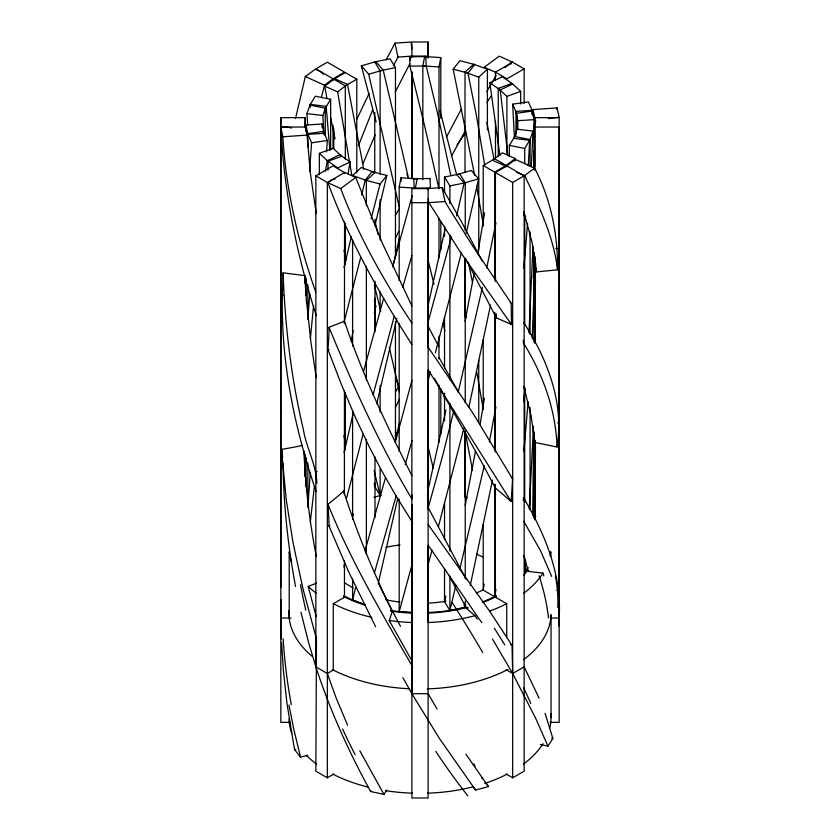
<?xml version="1.0" encoding="UTF-8"?>
<svg xmlns="http://www.w3.org/2000/svg" width="840" height="840" viewBox="0 0 840 840"><rect width="100%" height="100%" fill="white"/><g stroke="black" fill="none" stroke-linecap="round" stroke-linejoin="round"><path stroke-width="1.26" d="M281.421 638.894L280.833 618.041L280.833 117.653L305.214 117.653L305.214 128.006M304.952 453.978L304.962 475.398M304.994 283.07L304.994 275.635L283.132 272.853A230.927 188.548 0 0 1 283.017 279.699C278.733 351.519 292.877 423.57 316.103 491.348M305.288 476.364L305.308 455.899M333.007 148.543L333.039 125.297M344.4 494.655L344.431 390.611M344.442 323.715L344.568 221.634M411.852 177.418L411.873 71.568M411.873 49.203L411.106 42.032L394.979 43.166L386.137 59.85M482.108 260.862L461.475 221.771L442.05 187.551L428.127 188.612L428.127 798L411.873 798L411.873 504.483M428.138 546.462L428.127 622.503A131.04 75.653 0 0 0 475.031 615.657L477.194 619.154M428.127 545.16L481.719 622.639M428.138 509.502L428.148 370.776M428.148 339.801L428.117 201.506M428.127 58.055L428.127 42L411.873 42L411.873 57.529M495.264 484.817L495.421 597.177L506.73 603.708L506.741 637.182M495.285 452.015L495.348 314.233M495.369 281.431L495.421 172.526L505.449 166.845L515.456 159.453L534.67 168.116C550.946 199.637 558.012 234.644 557.498 269.84L536.172 271.929L535.626 263.004M512.663 777.788L524.149 771.151L524.149 175.844L512.663 182.48L512.663 777.788L506.195 774.05M524.139 103.446L524.149 68.849L512.663 62.213L495.421 72.167L484.26 67.232L499.275 56.144L512.085 61.919L510.825 64.134M548.363 118.618L559.115 117.212L557.141 107.898L532.938 109.61L534.786 117.653L559.167 117.653L559.041 625.811M550.179 618.041L559.167 618.041L559.167 127.04L534.786 127.04L534.786 170.531M304.994 275.635L304.92 282.723M428.127 189.578L428.127 188.612L411.873 188.612L411.873 693.693L439.645 738.812L475.556 790.03L488.46 786.618L465.875 754.173M428.148 339.108L428.148 337.323L428.127 347.151L473.277 413.721L512.589 478.916L511.182 501.512L495.338 487.914L480.774 460.53L434.395 378.262M534.954 517.933L535.49 446.46M344.442 323.022L344.442 321.237L328.976 327.306A226.8 130.946 -60 0 1 328.85 335.58L328.01 349.681L341.502 384.741L355.698 418.11L368.959 446.24L381.024 469.518L395.903 495.726L411.873 521.43M280.959 624.236L280.98 599.54M280.833 608.654L280.949 601.745M280.98 410.77L280.991 414.351M305.214 117.653L305.078 125.769L307.062 135.083L310.286 172.526L316.27 213.602M534.786 127.04L534.786 117.653L534.849 166.74M495.443 484.838L495.421 485.867A85.533 46.399 62.8 0 1 495.338 487.914M559.167 608.654L558.989 613.914M302.484 445.358A186.491 152.271 0 0 1 295.596 446.88L281.757 449.39L282.198 457.118L286.23 499.622L293.002 542.619L303.03 589.092L316.47 638.809L315.851 771.151L327.338 777.788L333.806 774.05M533.484 426.143L529.274 509.082M533.001 246.278L528.969 332.84M532.728 515.256L533.694 431.959M442.05 187.551L445.022 201.516L449.747 209.465L473.109 246.687L511.193 303.188L511.476 324.544L496.356 317.846L466.914 261.072M523.813 386.495L531.09 415.643L534.786 442.449L557.036 447.006C564.344 402.959 547.438 359.173 523.708 322.581M533.053 131.093L529.746 140.28L513.839 138.369L517.135 129.181L533.053 131.093L531.269 166.824M532.256 338.887L533.799 294.619L534.03 252.483M529.746 140.28L528.255 165.732M307.881 507.549L310.264 472.406M307.493 135.965L307.639 133.686L323.411 131.418L327.348 140.522L326.519 151.883M307.85 319.379L309.719 294.305M323.264 133.686L323.411 131.418M309.561 171.108L311.577 142.79L307.639 133.686M525.63 560.626L524.706 573.122L528.056 567.588M527.583 223.44L523.793 268.349M310.338 338.793L313.572 305.97M528.15 401.709L523.835 451.594M523.278 500.346L523.499 497.7C545.181 534.019 561.876 574.97 559.167 618.041L558.579 607.541M525.01 388.038L523.73 401.772M310.275 522.144L314.412 486.549M533.82 483.567L534.986 466.956L535.048 440.8M523.772 215.471L524.181 211.649M535.353 446.586L533.904 457.59M532.938 109.61L532.35 114.23M535.374 305.046L533.862 315.42M533.883 129.276L534.786 121.527L535.92 121.275M556.899 109.788L557.141 107.898M514.931 161.018L515.288 158.54L502.383 152.838L492.503 160.293L505.407 165.995L515.288 158.54M484.418 398.129L480.102 424.358M484.606 212.877L477.697 253.911M343.969 567.115L344.536 563.64M495.905 589.501L494.697 596.757L483.21 590.121L484.197 584.115M325.385 171.286L327.296 160.703L339.791 154.707L350.175 161.931L348.022 173.68M495.925 406.949L489.353 441.903M475.44 451.206L465.203 505.491M351.173 341.25L353.189 330.362M474.264 273.063L465.014 321.163M352.863 516.442L353.315 514.048M495.233 280.644L495.695 278.197M495.947 222.789L486.696 268.044M399.189 187.089L401.006 177.765L417.155 178.815L415.338 188.139L399.189 187.089L399.189 280.613M422.846 179.624L422.846 65.877L424.662 56.553L440.811 57.603L440.811 118.261M438.995 188.255L438.995 66.927L440.811 57.603M492.524 480.05L470.264 585.449M490.539 305.088L468.878 407.221M295.533 118.503L305.33 76.577L315.336 69.184L320.303 71.421L323.484 74.225M456.603 215.996L464.153 183.067L456.803 174.689L471.303 170.457L478.643 178.826L466.179 233.341M445.253 228.281L428.106 305.393M484.334 465.665L459.774 569.079M445.935 410.036L427.875 490.655M392.805 266.952L399.462 237.846M482.402 287.427L458.189 392.312M374.934 225.509L386.841 175.497L372.057 171.602L365.306 180.128L361.599 195.037M344.075 452.466L353.441 412.367M397.74 498.372L378.409 582.614M465.78 605.136L465.245 607.446L449.904 610.544L444.538 601.692L445.851 595.99M396.806 318.57L376.74 403.767M344.032 267.498L351.414 236.471M394.853 441.977L399.431 422.867M344.211 321.384L360.507 258.258M365.201 604.695L352.59 600.117L355.499 588.032M453.852 410.77L442.774 455.259L428.253 507.717M455.879 585.239L449.904 610.544L449.904 576.419M463.953 428.022L438.386 526.691M321.353 97.587L324.544 85.239L333.092 78.802L344.579 72.167L327.338 62.213L315.851 68.849L333.092 78.802L333.092 80.252M461.528 252.273L435.382 352.832M386.841 175.497L380.079 184.034L371.091 218.862M346.406 498.813L363.132 434.091M373.118 394.706L394.223 316.375M451.385 236.943L428.337 321.017M363.416 371.973L383.67 298.032M412.136 195.878L392.731 266.406M428.085 380.709L430.406 371.837M411.611 612.549L399.189 611.74L412.094 564.312M374.315 573.352L396.133 495.989M365.117 550.62L385.518 477.477M411.884 380.499L395.451 441.788M428.106 564.669L432.012 550.221M412.031 440.57L405.206 464.719M411.884 255.528L402.665 287.343M411.884 660.765L389.256 620.54L392.249 611.363C373.359 572.428 356.769 532.329 343.644 491.085A185.157 106.901 -60 0 1 337.796 496.262L327.999 504.336L328.902 520.433A234.811 135.566 -60 0 1 328.955 525.956L348.947 572.428L375.659 626.798M307.671 124.95L306.947 113.6L310.254 104.412L326.161 106.323L329.858 150.15M323.998 134.831L322.865 115.511L326.161 106.323M358.344 145.856L372.53 110.239M528.749 570.423L528.339 571.473L543.008 573.079L543.805 575.873M362.975 163.643L375.155 134.883M374.252 312.396L375.165 310.317M395.441 407.61L399.504 398.864M356.8 119.291L369.201 93.324M395.325 436.254L397.604 431.487M395.493 238.119L398.758 231.315M395.199 92.138L409.742 63.913M393.435 65.699L397.95 57.141L394.979 43.166M446.281 137.403L461.507 108.811M451.353 156.408L465.308 130.778M486.843 91.455L496.219 75.327M395.535 391.808L398.57 386.747M309.929 107.604L309.929 105.084L315.294 96.222L330.645 99.32L330.645 149.877M325.269 134.715L325.269 108.181L330.645 99.32M509.355 156.744L509.355 145.373L514.731 136.511L530.072 139.608L530.072 166.152M524.706 163.632L524.706 148.47L530.072 139.608M395.262 215.334L399.231 208.918M540.404 744.513L547.932 746.162L552.877 738.476L545.087 713.286M491.453 95.55L486.885 102.407M386.831 790.03L383.933 794.367L370.619 791.511L371.091 790.787M465.749 132.741L457.044 144.869M474.684 175.455L453.159 69.195L459.921 60.659L474.695 64.565L467.943 73.091L476.469 115.742L484.722 165.28M465.003 172.022L465.003 72.177L473.644 64.229L487.41 69.227L487.41 129.885M366.356 180.453L374.997 172.515L361.242 167.517L352.59 175.466L366.356 180.453L366.356 205.737M478.758 250.32L478.758 77.175L487.41 69.227M505.019 67.589L512.085 61.919M326.834 97.87L324.713 86.153L334.593 78.698L347.498 84.399L363.794 169.312M324.713 86.153L337.617 91.854L347.498 84.399M411.873 344.526C379.082 293.318 348.957 239.988 327.915 182.774L331.8 179.907L334.992 179.025M327.915 182.774L340.725 188.548L355.74 177.46L382.442 243.39L411.873 305.939M516.516 172.389L524.664 175.508L534.67 168.116M356.79 79.223L345.303 72.587L333.806 79.223L345.303 85.848L356.79 79.223L356.79 172.746M370.619 791.511C348.757 751.674 329.868 710.115 315.851 666.845L315.851 175.844L333.092 165.89L342.93 171.685L355.74 177.46M315.851 175.844L327.338 182.48L344.579 172.526L344.589 173.481M524.149 68.849L506.909 78.802L495.421 72.167L495.421 79.916M483.21 165.47L494.697 158.834L506.195 165.47L494.697 172.106L483.21 165.47L483.21 226.139M332.504 669.669L333.27 670.058L333.27 603.708L344.495 597.23L344.453 560.763M300.919 612.108L308.532 642.317L315.851 666.845L327.338 673.481L333.806 669.743M506.195 669.743L512.663 673.481L524.149 666.845L539.081 698.25M507.885 669.47L506.73 670.058M489.825 82.761L502.32 76.766L512.705 83.989L500.209 89.985L489.825 82.761L499.926 155.4M350.175 161.931L337.68 167.927L327.296 160.703M328.955 525.956L329.899 525.514M316.218 616.634L308.185 586.446L316.522 583.149M535.868 516.442L533.579 517.356M468.185 607.961L466.61 608.538L449.18 575.673M319.347 153.321L333.102 148.323L341.754 156.272L327.989 161.259L319.347 153.321L319.347 174.804M498.246 156.671L498.246 88.421L512.012 83.422L520.653 91.371L520.653 104.013M498.246 88.421L506.898 96.369L520.653 91.371M376.131 121.884L361.358 65.867L375.848 61.624L383.197 70.004L408.597 178.542M361.358 65.867L368.697 74.235L383.197 70.004M464.153 183.067L478.643 178.826M281.558 642.495L283.458 671.317L286.933 703.122L293.937 746.162L294.63 749.731L295.858 749.417M307.923 755.286L300.552 757.176L294.63 749.731M395.462 67.652L390.096 58.8L374.756 61.898L380.121 70.749L395.462 67.652L395.462 257.229M444.538 192.203L444.538 177.041L459.879 173.933L465.245 182.794L465.245 230.822M444.538 177.041L449.904 185.892L465.245 182.794M514.479 138.222L512.652 104.171L528.423 101.903L532.361 111.006L532.549 114.817M311.577 142.79L327.348 140.522M512.652 104.171L516.59 113.274L532.361 111.006M397.95 57.141L411.873 56.07L428.127 56.07L428.127 42M316.292 315.641C296.615 254.762 283.973 191.447 280.885 127.481L287.133 127.04L291.637 128.006M280.885 127.481L282.86 136.794L307.062 135.083M428.127 199.059L428.894 202.661L445.022 201.516M306.033 125.034L322.182 123.984L324.009 133.308L307.86 134.358L306.033 125.034L306.033 131.355M515.991 135.398L515.991 111.384L532.14 110.334L533.967 119.658L533.967 168.945M515.991 111.384L517.818 120.708L533.967 119.658M438.984 188.937L424.641 125.927L409.931 66.15L409.605 56.774L425.859 56.585L426.185 65.961L437.483 113.011L450.796 175.466M409.931 66.15L426.185 65.961M280.833 127.04L305.214 127.04M411.873 202.692L428.127 202.692M280.833 618.041L291.102 618.041M289.821 722.348L280.833 722.348L280.833 615.174M550.179 722.348L559.167 722.348L559.167 615.174M558.296 590.363L556.889 590.279M422.846 65.877L438.995 66.927M306.947 113.6L322.865 115.511M391.335 611.247L392.249 611.363M555.744 248.367L557.077 248.609M309.929 105.084L325.269 108.181M509.355 145.373L524.706 148.47M551.628 738.202L552.877 738.476M453.159 69.195L467.943 73.091M365.306 180.128L380.079 184.034M465.003 72.177L478.758 77.175M467.292 497.658L465.003 496.829L465.003 433.64M557.561 422.804L559.062 423.36M305.33 76.577L324.544 85.239M524.149 175.844L506.909 165.89L506.909 166.856M495.421 172.526L512.663 182.48M547.932 746.162L535.71 718.379L512.663 673.481L512.043 645.446L510.394 644.364M510.248 302.4L511.193 303.188M475.031 615.657L466.61 608.538M472.805 786.502L475.556 790.03M481.898 778.113L482.444 778.827M485.184 782.365L488.46 786.618M511.476 324.544L460.394 252.147L428.894 202.661M428.127 524.506L490.046 611.783L512.043 645.446M411.873 323.032C383.754 280.749 358.586 236.208 340.725 188.548M428.127 369.82L511.182 501.512M492.461 639.03L512.663 673.481M523.761 521.304L540.509 550.641L551.628 576.398M463.901 605.231L465.245 607.446L465.245 601.125M374.115 484.06L374.756 486.549L380.121 495.411L380.121 468.867M437.094 709.044L428.127 693.693L411.873 693.693L402.906 677.681M383.933 794.367L359.793 750.74M411.873 665.511C381.602 613.063 350.711 560.626 327.999 504.336M458.608 392.448L439.068 357.578M465.35 258.227L466.389 260.127M464.531 576.376L428.127 507.402M465.098 577.416L466.211 579.495M473.855 763.928L475.041 766.216M411.873 475.608C386.6 425.45 362.45 374.524 344.442 321.237M524.664 175.508C538.682 205.643 553.749 236.387 557.498 269.84M347.54 725.172L335.885 697.305L327.338 673.481M328.976 327.306C353.294 386.012 379.26 444.318 411.873 498.96L411.873 494.687M315.767 292.152C298.2 242.088 285.925 189.872 282.86 136.794M523.877 212.09L532.13 242.603L536.172 271.929M523.793 555.545L528.339 571.473M406.928 173.922L407.558 176.096M396.144 377.885L399.483 389.424M376.047 306.947L374.388 300.762M439.992 110.786L456.33 173.618M300.552 757.176L293.832 729.466L288.981 705.012M409.605 56.774L410.466 60.081M380.121 495.411L374.115 470.673M428.012 259.906L433.965 284.172M368.697 74.235L399.168 206.745M433.272 468.332L427.969 446.197M380.762 311.43L374.304 284.707M378.084 234.57L375.228 222.159M389.277 347.245L399.514 391.955M443.142 323.127L444.895 331.002M443.478 393.656L444.707 399.273M335.034 138.863L330.435 116.613M468.489 262.805L472.531 282.671M464.93 310.81L466.337 317.804M486.822 122.22L494.025 159.128M316.334 556.437C309.572 521.672 305.235 486.402 304.038 450.986M472.521 470.148L465.549 433.892M295.565 586.436C288.382 548.541 284.193 510.08 283.154 471.524A229.268 187.194 0 0 0 283.028 464.583L282.965 463.197M476.731 371.973L483.305 409.71M476.627 186.175L483.378 225.414M345.891 260.862L344.012 250.11M337.617 91.854L351.781 175.13M345.587 445.053L343.949 435.614M316.239 377.601L310.832 341.607L306.747 303.188M500.209 89.985L507.927 155.673M281.757 449.39L282.608 457.685M523.257 340.19L523.488 343.056C542.976 374.22 555.86 410.056 557.036 447.006M310.254 104.412L310.401 106.691M316.827 483.399C316.334 464.552 306.18 447.605 303.282 429.082C291.165 377.895 284.939 325.385 283.132 272.853M535.49 283.941L534.986 257.177M516.59 113.274L517.303 128.415M343.644 491.085L343.728 492.839M304.427 454.041L304.952 476.228M496.356 317.846L496.23 315.053M496.167 313.667L496.199 314.36M306.127 279.709L306.18 281.568M533.82 150.633L534.093 168.661M535.006 266.228L535.017 340.515M495.464 121.243L495.495 157.405M551.04 717.654L551.04 614.649A131.04 75.653 0 0 1 523.478 659.768M550.788 556.469L550.788 551.691A131.04 75.653 0 0 1 550.148 555.817M534.786 256.232L534.786 343.214M534.786 439.824L534.786 519.823M533.967 252.357L533.967 342.09M533.967 431.823L533.967 517.766M532.14 110.334L532.14 114.124M530.072 231.872L530.072 334.246M530.072 407.547L530.072 509.922M524.706 214.19L524.706 325.406M524.706 388.594L524.706 502.341M524.706 557.949L524.706 573.122M517.818 120.708L517.818 129.549M506.898 96.369L506.898 154.497M494.697 172.106L494.697 278.271M494.697 312.396L494.697 450.156M494.697 484.281L494.697 596.757M483.21 339.885L483.21 409.395M483.21 524.402L483.21 590.121M478.758 360.276L478.758 422.205M465.245 258.625L465.245 402.707M465.245 430.511L465.245 578.382M465.003 259.224L465.003 317.363M449.904 185.892L449.904 203.584M449.904 235.179L449.904 379.26M449.904 403.274L449.904 551.145M444.538 226.328L444.538 236.439M444.538 317.32L444.538 367.878M444.538 393.151L444.538 420.956M444.538 503.108L444.538 539.763M444.538 568.827L444.538 601.692M440.811 221.897L440.811 249.701M440.811 388.731L440.811 434.228M438.995 218.589L438.995 257.764M438.995 336.126L438.995 358.869M438.995 385.413L438.995 442.281M411.873 72.692L411.873 178.815M401.006 177.765L401.006 181.555M399.189 323.589L399.189 451.238M399.189 499.265L399.189 611.74M395.462 321.689L395.462 439.226M380.121 70.749L380.121 174.395M380.121 199.668L380.121 240.114M380.121 291.931L380.121 309.624M380.121 385.455L380.121 411.989M374.997 219.272L374.997 225.593M374.997 281.201L374.997 331.758M374.997 456.876L374.997 517.545M374.756 112.455L374.756 173.114M374.756 298.231L374.756 327.306M374.756 482.759L374.756 486.549M366.356 266.396L366.356 380.142M366.356 439.551L366.356 554.558M352.59 239.925L352.59 346.08M352.59 410.54L352.59 519.236M352.59 578.634L352.59 600.117M345.303 85.848L345.303 159.159M345.303 223.608L345.303 264.054M345.303 392.963L345.303 449.841M333.806 128.51L333.806 148.733M327.989 161.259L327.989 170.111M327.338 182.48L327.338 777.788M322.182 123.984L322.182 127.775M307.86 134.358L307.86 147M307.86 284.76L307.86 315.094M307.86 462.966L307.86 502.142M306.033 277.967L306.033 295.659M306.033 457.433L306.033 486.497M305.214 278.828L305.214 282.671M289.212 618.041L289.212 551.691A131.04 75.653 0 0 0 291.659 562.264M280.833 117.653L280.833 587.349M291.312 704.624A547.082 535.815 27.4 0 1 283.164 638.82M355.152 754.708A574.98 453.191 -86.7 0 1 342.562 728.962M467.775 795.795A547.082 173.943 72.3 0 1 435.74 751.359M523.698 688.013A574.98 147.105 43.4 0 1 530.754 703.374M550.861 713.738A131.04 75.653 0 0 1 549.885 727.671M543.039 743.673A131.04 75.653 0 0 1 523.478 764.075M507.308 774.071A131.04 75.653 0 0 1 484.796 783.416M472.048 787.08A131.04 75.653 0 0 1 427.392 793.191M412.608 793.191A131.04 75.653 0 0 1 385.371 790.619M367.952 787.08A131.04 75.653 0 0 1 332.693 774.071M316.522 764.075A131.04 75.653 0 0 1 306.306 755.265M291.743 733.152A131.04 75.653 0 0 1 288.981 718.956M507.308 669.764A131.04 75.653 0 0 1 427.392 688.884M409.605 688.769A131.04 75.653 0 0 1 332.693 669.764M312.375 656.502A131.04 75.653 0 0 1 289.065 610.418M527.489 570.255A114.786 66.266 0 0 1 523.782 575.305M496.503 596.4A114.786 66.266 0 0 1 482.769 602.48M467.659 607.288A114.786 66.266 0 0 1 428.306 613.095M411.695 613.095A114.786 66.266 0 0 1 390.779 611.079M364.298 604.947A114.786 66.266 0 0 1 343.497 596.4M317.079 471.293A198.566 114.618 -60 0 1 316.008 472.469M400.481 626.315A543.764 90.29 66.3 0 1 378.273 583.212M305.75 610.134A571.4 427.098 -89.4 0 1 300.52 584.735M539.028 575.799A728.438 358.439 7.6 0 1 548.478 617.873M452.288 602.7A728.448 153.206 47.2 0 1 482.717 652.565M512.705 478.706A216.657 125.118 60 0 1 511.634 477.53M494.319 628.247A571.4 169.449 40 0 1 504.777 644.889M555.387 575.915A543.764 269.399 -6.1 0 1 557.771 607.593M438.753 346.28A778.743 178.364 71.3 0 1 428.085 326.204M534.649 266.217A778.764 412.776 0.5 0 1 533.232 277.169M281.757 294.767A138.558 113.138 0 0 1 283.195 295.239M306.59 303.209A778.764 760.169 1.9 0 1 304.878 275.646M327.999 349.734A139.671 80.64 -60 0 1 329.007 349.639M543.008 573.079A131.04 75.653 0 0 1 523.782 593.187M506.73 603.708A131.04 75.653 0 0 1 489.584 611.1M411.873 622.503A131.04 75.653 0 0 1 389.256 620.54M371.858 617.358A131.04 75.653 0 0 1 333.27 603.708M316.397 593.324A131.04 75.653 0 0 1 308.185 586.446M527.814 567.966A113.767 65.688 0 0 1 524.412 573.09M496.209 595.77A113.767 65.688 0 0 1 482.202 601.997M465.181 607.278A113.767 65.688 0 0 1 427.844 612.528M412.156 612.528A113.767 65.688 0 0 1 390.432 610.428M364.791 604.433A113.767 65.688 0 0 1 343.791 595.77M385.802 547.355A97.514 56.301 0 0 1 400.019 544.971M476.322 554.117A97.514 56.301 0 0 1 482.475 556.857M482.475 590.226A97.514 56.301 0 0 1 476.322 592.956M446.009 601.262A97.514 56.301 0 0 1 427.56 603.13M400.019 602.101A97.514 56.301 0 0 1 385.802 599.718M353.147 587.979A97.514 56.301 0 0 1 345.125 583.065M373.884 497.396A97.514 56.301 0 0 1 381.266 495.327M464.909 497.018A97.514 56.301 0 0 1 467.324 497.774M430.07 178.542L413.816 178.731L414.141 188.108L430.395 187.918L430.07 178.542"/></g></svg>
